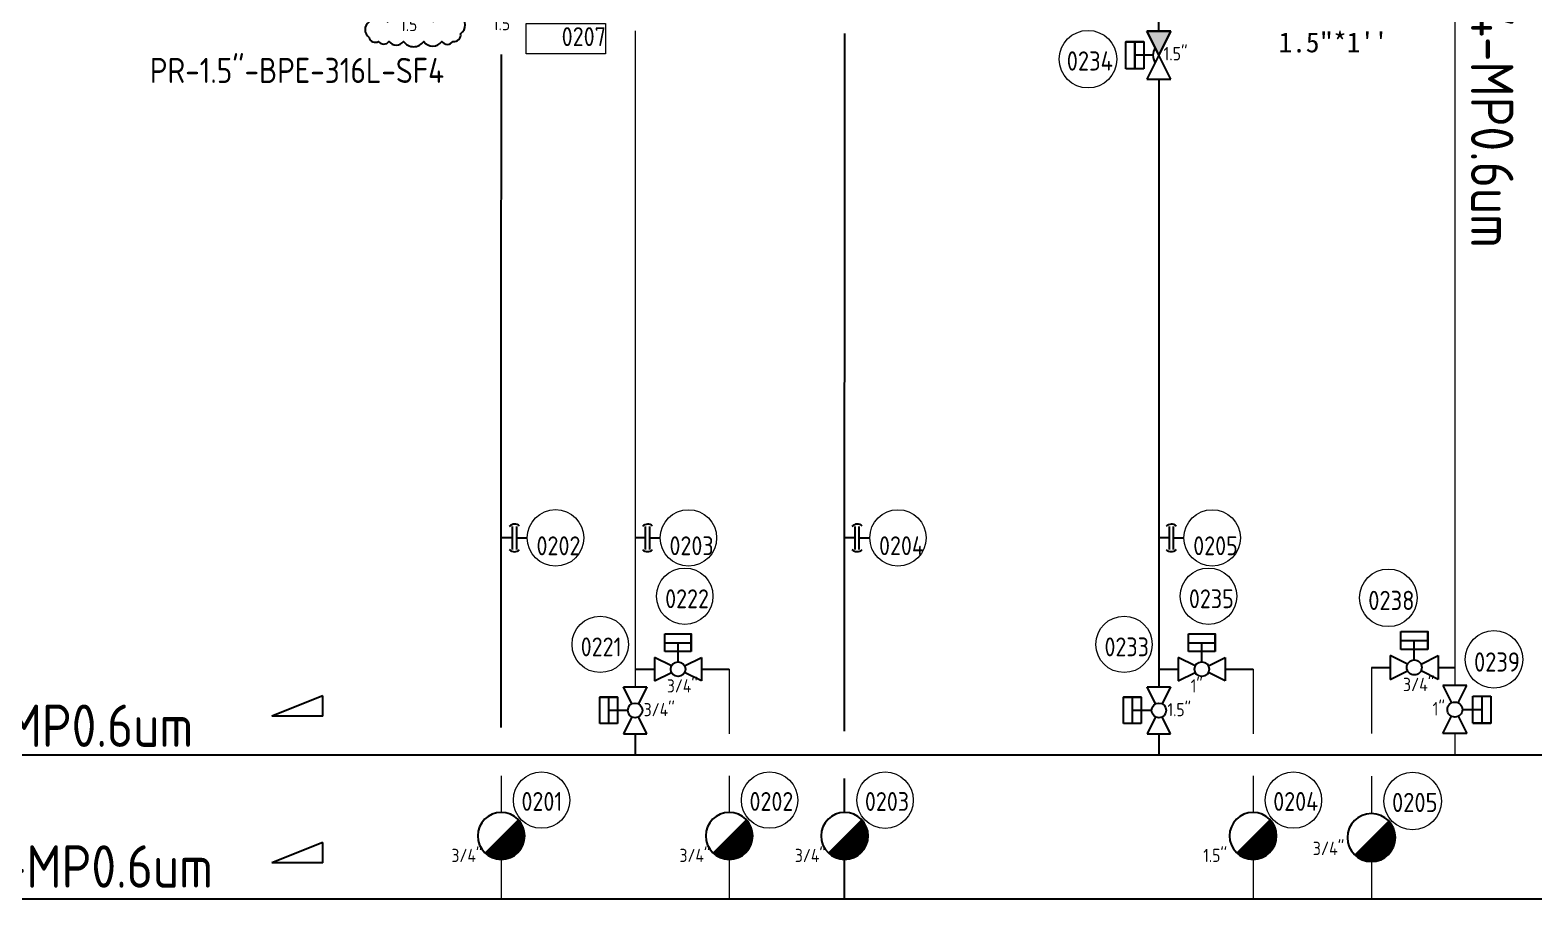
# Model space of a CAD drawing. Header units: millimetres. Extents: x -68339142 to 208, y -167 to 82456658.
# Drawn here: x -68333509 to -68332551, y 82447558 to 82448111 of the extents above; entities that cross this region are included whole.
import ezdxf

# ---------------------------------------------------------------- set-up
doc = ezdxf.new("R2010")
doc.units = ezdxf.units.MM
doc.header["$MEASUREMENT"] = 0
for name, color, linetype, lineweight in [('Langurage', 7, 'Continuous', 0), ('图层00物料管路PR', 6, 'Continuous', 15), ('图层20排放管路DR', 1, 'Continuous', 15)]:
    doc.layers.add(name, color=color, linetype=linetype, lineweight=lineweight)
doc.layers.add('排管', color=10, linetype='Continuous')
doc.layers.add('药液', color=210, linetype='Continuous')
doc.styles.get("Standard").update_dxf_attribs({"font": 'gbenor.shx', "bigfont": 'gbcbig.shx'})

# ---------------------------------------------------------------- blocks, each defined once
blk = doc.blocks.new('卫生卡箍')
at = {"color": 0}
for p, q in [((5.01, 0), (0, 0)), ((5.01, -5.49), (5.01, 5.49)), ((6.99, -5.49), (6.99, 5.49)), ((6.99, 0), (12, 0))]:
    blk.add_line(p, q, dxfattribs=at)
for centre, start, end in [((5.97, 3.1), 46.47917, 135.78093), ((5.97, -3.1), 224.21907, 313.52083)]:
    blk.add_arc(centre, 3.47, start, end, dxfattribs=at)
blk = doc.blocks.new('*U69')
at = {"color": 1, "linetype": 'ByBlock', "lineweight": 9}
blk.add_circle((13.5, 0), 13.5, dxfattribs=at)
at = {"color": 1, "linetype": 'ByBlock', "lineweight": 13, "flags": 2}
blk.add_attdef('YQJ_CODE', (7.18, -0.38), '', height=9, dxfattribs=at)
at = {"color": 1, "linetype": 'ByBlock', "lineweight": 9, "flags": 1}
for tag, p in [('YQJ_ITEMID', (24.39, 7.98)), ('YQJ_CLASS_NAME', (24.4, 3.68)), ('供电电源', (24.91, -5.23)), ('品牌', (24.82, -0.69)), ('控制方式', (25.05, -9.99)), ('量程上限', (24.78, -14.93)), ('输入信号类型1', (24.59, -25.29)), ('量程下限', (24.64, -19.97)), ('输入信号类型2', (24.42, -30.48))]:
    blk.add_attdef(tag, p, '', height=5, dxfattribs=at)
at = {"color": 1, "linetype": 'ByBlock', "lineweight": 13}
blk.add_attdef('YQJ_NO', (4.42, -8.26), '', height=9, dxfattribs=at)
at = {"color": 1, "linetype": 'ByBlock', "lineweight": 9}
blk.add_attdef('尺寸', (-11.61, -20.93), '', height=6.3, dxfattribs=at)
blk = doc.blocks.new('*U304')
at = {"color": 0}
for p, q in [((3.38, 0), (0, 0)), ((3.38, -3.71), (3.38, 3.71)), ((4.72, -3.71), (4.72, 3.71)), ((4.72, 0), (8.1, 0)), ((31.7, -3.76), (31.7, 3.66)), ((33.04, -3.76), (33.04, 3.66)), ((31.7, -0.05), (28.32, -0.05)), ((33.04, -0.05), (36.42, -0.05))]:
    blk.add_line(p, q, dxfattribs=at)
at = {"color": 1, "linetype": 'ByBlock', "lineweight": 9}
blk.add_lwpolyline([(67.88, -20.88), (30.08, -20.88), (30.08, -6.48), (67.88, -6.48)], close=True, dxfattribs=at)
at = {"color": 0}
for centre, radius, start, end in [((4.03, 2.09), 2.34, 46.47917, 135.78093), ((10.12, -0.84), 2.19, 22.61986, 157.38014), ((18.22, -0.84), 2.19, 22.61986, 157.38014), ((26.32, -0.84), 2.19, 22.61986, 157.38014), ((32.35, 2.04), 2.34, 46.47917, 135.78093), ((4.03, -2.09), 2.34, 224.21907, 313.52083), ((14.17, 0.84), 2.19, 202.61986, 337.38014), ((22.27, 0.84), 2.19, 202.61986, 337.38014), ((32.35, -2.14), 2.34, 224.21907, 313.52083)]:
    blk.add_arc(centre, radius, start, end, dxfattribs=at)
at = {"color": 1, "linetype": 'ByBlock', "lineweight": 9}
for tag, p, height in [('尺寸', (14.18, -9.67), 6.3), ('YQJ_NO', (46.93, -17.22), 9)]:
    blk.add_attdef(tag, p, '', height=height, dxfattribs=at)
for tag, p, height, flags in [('YQJ_ITEMID', (27.59, -18.03), 5, 1), ('YQJ_CODE', (30.56, -17.08), 9, 2), ('YQJ_CLASS_NAME', (28.04, -23.51), 5, 1)]:
    blk.add_attdef(tag, p, '', height=height, dxfattribs=dict(at, flags=flags))
blk = doc.blocks.new('*U87')
at = {"color": 0}
for p, q in [((0, 0), (-5.63, 11.25)), ((-5.63, 11.25), (5.62, 11.25)), ((5.62, 11.25), (0, 0)), ((-15.47, -6.33), (-15.47, 6.33)), ((-11.25, 6.33), (-11.25, -6.33)), ((-11.25, -6.33), (-11.25, 6.33)), ((-7.03, 6.33), (-7.03, -6.33)), ((0, 0), (-5.63, -11.25)), ((5.62, -11.25), (0, 0)), ((-7.03, -6.33), (-15.47, -6.33)), ((-2.81, 0), (-11.25, 0)), ((-5.63, -11.25), (5.62, -11.25))]:
    blk.add_line(p, q, dxfattribs=at)
blk.add_lwpolyline([(-7.03, 6.33), (-7.03, 6.33), (-15.47, 6.33), (-15.47, 6.33)], close=True, dxfattribs=at)
at = {"color": 1, "linetype": 'ByBlock', "lineweight": 9}
blk.add_circle((-33.22, -1.86), 13.5, dxfattribs=at)
at = {"color": 0}
blk.add_arc((2.81, 0), 5.63, 143.1301, 216.8699, dxfattribs=at)
at = {"color": 1, "linetype": 'ByBlock', "lineweight": 9}
for tag, p, height, flags in [('YQJ_CODE', (-40.93, 0.82), 9, 2), ('YQJ_ITEMID', (12.3, -9.27), 5, 1), ('YQJ_CLASS_NAME', (12.34, -15.05), 5, 1), ('供电电源', (13.41, -26.42), 5, 1), ('品牌', (13.52, -20.57), 5, 1), ('控制方式', (13.73, -33.14), 5, 1), ('输出信号类型1', (14.15, -39.41), 5, 1), ('输出信号类型2', (13.98, -46.43), 5, 1)]:
    blk.add_attdef(tag, p, '', height=height, dxfattribs=dict(at, flags=flags))
for tag, p, height in [('YQJ_NO', (-43.21, -7.19), 9), ('尺寸', (2.2, -2.41), 6.3)]:
    blk.add_attdef(tag, p, '', height=height, dxfattribs=at)
blk = doc.blocks.new('*U43')
h = blk.add_hatch(color=256)
h.dxf.hatch_style = 1
h.paths.add_polyline_path([(5.625, 11.25), (-5.625, 11.25), (0, 0)])
at = {"color": 0}
for p, q in [((5.625, 11.25), (-5.625, 11.25)), ((-5.625, 11.25), (0, 0)), ((0, 0), (5.625, 11.25))]:
    blk.add_line(p, q, dxfattribs=at)
blk = doc.blocks.new('*U46')
at = {"color": 0}
for p, q in [((-6.33, 8.44), (-6.33, 16.87)), ((-6.33, 16.87), (6.33, 16.87)), ((-6.33, 12.66), (6.33, 12.66)), ((6.33, 8.44), (-6.33, 8.44)), ((0, 3.52), (0, 12.66)), ((-3.14, 1.57), (-11.25, 5.62)), ((-11.25, 5.62), (-11.25, -5.63)), ((3.14, 1.57), (11.25, 5.62)), ((11.25, 5.62), (11.25, -5.63)), ((-11.25, -5.63), (-3.14, -1.57)), ((11.25, -5.63), (3.14, -1.57))]:
    blk.add_line(p, q, dxfattribs=at)
blk.add_lwpolyline([(6.33, 8.44), (6.33, 8.44), (6.33, 16.87), (6.33, 16.87)], close=True, dxfattribs=at)
at = {"color": 1, "linetype": 'ByBlock', "lineweight": 9}
blk.add_circle((3.19, 34.91), 13.5, dxfattribs=at)
at = {"color": 0}
blk.add_circle((0, 0), 3.52, dxfattribs=at)
at = {"color": 1, "linetype": 'ByBlock', "lineweight": 9}
for tag, p, height, flags in [('YQJ_CODE', (-3.81, 37.32), 9, 2), ('YQJ_ITEMID', (12.3, -9.27), 5, 1), ('YQJ_CLASS_NAME', (12.34, -15.05), 5, 1), ('供电电源', (13.41, -26.42), 5, 1), ('品牌', (13.52, -20.57), 5, 1), ('控制方式', (13.73, -33.14), 5, 1), ('输出信号类型1', (14.15, -39.41), 5, 1), ('输出信号类型2', (13.98, -46.43), 5, 1)]:
    blk.add_attdef(tag, p, '', height=height, dxfattribs=dict(at, flags=flags))
for tag, p, height in [('YQJ_NO', (-6.17, 29.21), 9), ('尺寸', (-5.32, -11.13), 6.3)]:
    blk.add_attdef(tag, p, '', height=height, dxfattribs=at)
blk = doc.blocks.new('*U141')
at = {"color": 0}
for p, q in [((-5.63, 11.25), (5.62, 11.25)), ((-1.57, 3.14), (-5.63, 11.25)), ((5.62, 11.25), (1.57, 3.14)), ((-16.88, -6.33), (-16.88, 6.33)), ((-12.66, -6.33), (-12.66, 6.33)), ((-8.44, 6.33), (-8.44, -6.33)), ((-8.44, -6.33), (-16.88, -6.33)), ((-3.52, 0), (-12.66, 0)), ((-1.57, -3.14), (-5.63, -11.25)), ((5.62, -11.25), (1.57, -3.14)), ((-5.63, -11.25), (5.62, -11.25))]:
    blk.add_line(p, q, dxfattribs=at)
blk.add_lwpolyline([(-8.44, 6.33), (-8.44, 6.33), (-16.88, 6.33), (-16.88, 6.33)], close=True, dxfattribs=at)
at = {"color": 1, "linetype": 'ByBlock', "lineweight": 9}
blk.add_circle((-16.68, 31.62), 13.5, dxfattribs=at)
at = {"color": 0}
blk.add_circle((0, 0), 3.52, dxfattribs=at)
at = {"color": 1, "linetype": 'ByBlock', "lineweight": 9}
for tag, p, height, flags in [('YQJ_CODE', (-23.68, 34.03), 9, 2), ('YQJ_ITEMID', (12.3, -9.27), 5, 1), ('YQJ_CLASS_NAME', (12.34, -15.05), 5, 1), ('供电电源', (13.41, -26.42), 5, 1), ('品牌', (13.52, -20.57), 5, 1), ('控制方式', (13.73, -33.14), 5, 1), ('输出信号类型1', (14.15, -39.41), 5, 1), ('输出信号类型2', (13.98, -46.43), 5, 1)]:
    blk.add_attdef(tag, p, '', height=height, dxfattribs=dict(at, flags=flags))
for tag, p, height in [('YQJ_NO', (-26.04, 25.91), 9), ('尺寸', (4.12, -2.79), 6.3)]:
    blk.add_attdef(tag, p, '', height=height, dxfattribs=at)
blk = doc.blocks.new('*U142')
at = {"color": 0, "const_width": 11.25}
blk.add_lwpolyline([(-3.98, -15.23, 1), (3.98, -7.27, 1)], format="xyb", dxfattribs=at)
at = {"color": 1, "linetype": 'ByBlock', "lineweight": 9}
blk.add_circle((19.32, 5.85), 13.5, dxfattribs=at)
at = {"color": 0}
for start, end in [(0, 180), (180, 0)]:
    blk.add_arc((0, -11.25), 11.25, start, end, dxfattribs=at)
at = {"color": 1, "linetype": 'ByBlock', "lineweight": 9}
for tag, p, height, flags in [('YQJ_CODE', (12.81, 7.93), 9, 2), ('YQJ_ITEMID', (12.3, -9.27), 5, 1), ('YQJ_CLASS_NAME', (12.34, -15.05), 5, 1), ('供电电源', (13.41, -26.42), 5, 1), ('品牌', (13.52, -20.57), 5, 1), ('控制方式', (13.73, -33.14), 5, 1), ('输出信号类型1', (14.15, -39.41), 5, 1), ('输出信号类型2', (13.98, -46.43), 5, 1)]:
    blk.add_attdef(tag, p, '', height=height, dxfattribs=dict(at, flags=flags))
for tag, p, height in [('YQJ_NO', (9.68, 0.72), 9), ('尺寸', (-23.78, -23.76), 6.3)]:
    blk.add_attdef(tag, p, '', height=height, dxfattribs=at)
blk = doc.blocks.new('倾斜')
at = {"color": 7}
for p, q in [((9.37, 7.43), (-9.37, 0)), ((9.37, 0), (9.37, 7.43)), ((9.37, 0), (-9.37, 0))]:
    blk.add_line(p, q, dxfattribs=at)
blk = doc.blocks.new('*U91')
at = {"color": 0}
for p, q in [((-6.33, 8.44), (-6.33, 16.87)), ((-6.33, 16.87), (6.33, 16.87)), ((-6.33, 12.66), (6.33, 12.66)), ((6.33, 8.44), (-6.33, 8.44)), ((0, 3.52), (0, 12.66)), ((-3.14, 1.57), (-11.25, 5.62)), ((-11.25, 5.62), (-11.25, -5.63)), ((3.14, 1.57), (11.25, 5.62)), ((11.25, 5.62), (11.25, -5.63)), ((-11.25, -5.63), (-3.14, -1.57)), ((11.25, -5.63), (3.14, -1.57))]:
    blk.add_line(p, q, dxfattribs=at)
blk.add_lwpolyline([(6.33, 8.44), (6.33, 8.44), (6.33, 16.87), (6.33, 16.87)], close=True, dxfattribs=at)
at = {"color": 1, "linetype": 'ByBlock', "lineweight": 9}
blk.add_circle((-12.23, 32.66), 13.5, dxfattribs=at)
at = {"color": 0}
blk.add_circle((0, 0), 3.52, dxfattribs=at)
at = {"color": 1, "linetype": 'ByBlock', "lineweight": 9}
for tag, p, height, flags in [('YQJ_CODE', (-19.23, 35.07), 9, 2), ('YQJ_ITEMID', (12.3, -9.27), 5, 1), ('YQJ_CLASS_NAME', (12.34, -15.05), 5, 1), ('供电电源', (13.41, -26.42), 5, 1), ('品牌', (13.52, -20.57), 5, 1), ('控制方式', (13.73, -33.14), 5, 1), ('输出信号类型1', (14.15, -39.41), 5, 1), ('输出信号类型2', (13.98, -46.43), 5, 1)]:
    blk.add_attdef(tag, p, '', height=height, dxfattribs=dict(at, flags=flags))
for tag, p, height in [('YQJ_NO', (-21.59, 26.96), 9), ('尺寸', (-5.32, -11.13), 6.3)]:
    blk.add_attdef(tag, p, '', height=height, dxfattribs=at)
blk = doc.blocks.new('*U90')
at = {"color": 0}
for p, q in [((5.62, 11.25), (-5.63, 11.25)), ((-5.63, 11.25), (-1.57, 3.14)), ((1.57, 3.14), (5.62, 11.25)), ((3.52, 0), (12.66, 0)), ((8.44, -6.33), (8.44, 6.33)), ((8.44, 6.33), (16.87, 6.33)), ((12.66, 6.33), (12.66, -6.33)), ((16.87, 6.33), (16.87, -6.33)), ((-5.63, -11.25), (-1.57, -3.14)), ((1.57, -3.14), (5.62, -11.25)), ((5.62, -11.25), (-5.63, -11.25))]:
    blk.add_line(p, q, dxfattribs=at)
blk.add_lwpolyline([(8.44, -6.33), (8.44, -6.33), (16.87, -6.33), (16.87, -6.33)], close=True, dxfattribs=at)
at = {"color": 1, "linetype": 'ByBlock', "lineweight": 9}
blk.add_circle((18.33, 23.5), 13.5, dxfattribs=at)
at = {"color": 0}
blk.add_circle((0, 0), 3.52, dxfattribs=at)
at = {"color": 1, "linetype": 'ByBlock', "lineweight": 9}
for tag, p, height, flags in [('YQJ_CODE', (11.33, 25.91), 9, 2), ('YQJ_ITEMID', (12.3, -9.27), 5, 1), ('YQJ_CLASS_NAME', (12.34, -15.05), 5, 1), ('供电电源', (13.41, -26.42), 5, 1), ('品牌', (13.52, -20.57), 5, 1), ('控制方式', (13.73, -33.14), 5, 1), ('输出信号类型1', (14.15, -39.41), 5, 1), ('输出信号类型2', (13.98, -46.43), 5, 1)]:
    blk.add_attdef(tag, p, '', height=height, dxfattribs=dict(at, flags=flags))
for tag, p, height in [('YQJ_NO', (8.97, 17.79), 9), ('尺寸', (-10.4, -2.79), 6.3)]:
    blk.add_attdef(tag, p, '', height=height, dxfattribs=at)
blk = doc.blocks.new('*U59')
at = {"color": 0, "const_width": 11.25}
blk.add_lwpolyline([(-3.98, -15.23, 1), (3.98, -7.27, 1)], format="xyb", dxfattribs=at)
at = {"color": 1, "linetype": 'ByBlock', "lineweight": 9}
blk.add_circle((19.32, 5.85), 13.5, dxfattribs=at)
at = {"color": 0}
for start, end in [(0, 180), (180, 0)]:
    blk.add_arc((0, -11.25), 11.25, start, end, dxfattribs=at)
at = {"color": 1, "linetype": 'ByBlock', "lineweight": 9}
for tag, p, height, flags in [('YQJ_CODE', (12.81, 7.93), 9, 2), ('YQJ_ITEMID', (12.3, -9.27), 5, 1), ('YQJ_CLASS_NAME', (12.34, -15.05), 5, 1), ('供电电源', (13.41, -26.42), 5, 1), ('品牌', (13.52, -20.57), 5, 1), ('控制方式', (13.73, -33.14), 5, 1), ('输出信号类型1', (14.15, -39.41), 5, 1), ('输出信号类型2', (13.98, -46.43), 5, 1)]:
    blk.add_attdef(tag, p, '', height=height, dxfattribs=dict(at, flags=flags))
for tag, p, height in [('YQJ_NO', (9.68, 0.72), 9), ('尺寸', (-27.44, -19.48), 6.3)]:
    blk.add_attdef(tag, p, '', height=height, dxfattribs=at)
blk = doc.blocks.new('*U406')
at = {"color": 0}
for p, q in [((6.33, 11.25), (-6.33, 11.25)), ((0, 2.81), (0, 11.25)), ((0, 0), (-11.25, 5.62)), ((-11.25, 5.62), (-11.25, -5.63)), ((-11.25, -5.63), (0, 0)), ((0, 0), (11.25, 5.62)), ((11.25, -5.63), (0, 0)), ((11.25, 5.62), (11.25, -5.63))]:
    blk.add_line(p, q, dxfattribs=at)
at = {"color": 1, "linetype": 'ByBlock', "lineweight": 9}
blk.add_circle((-1.05, 29.98), 13.5, dxfattribs=at)
at = {"color": 0}
blk.add_arc((0, -2.81), 5.63, 53.1301, 126.8699, dxfattribs=at)
at = {"color": 1, "linetype": 'ByBlock', "lineweight": 9}
for tag, p, height, flags in [('YQJ_CODE', (-8.52, 33.7), 9, 2), ('YQJ_ITEMID', (12.3, -9.27), 5, 1), ('YQJ_CLASS_NAME', (12.34, -15.05), 5, 1), ('供电电源', (13.41, -26.42), 5, 1), ('品牌', (13.52, -20.57), 5, 1), ('控制方式', (13.73, -33.14), 5, 1), ('输出信号类型1', (14.15, -39.41), 5, 1), ('输出信号类型2', (13.98, -46.43), 5, 1)]:
    blk.add_attdef(tag, p, '', height=height, dxfattribs=dict(at, flags=flags))
for tag, p, height in [('YQJ_NO', (-10.67, 24.76), 9), ('尺寸', (-4.89, -10.13), 6.3)]:
    blk.add_attdef(tag, p, '', height=height, dxfattribs=at)
blk = doc.blocks.new('*U92')
at = {"color": 0}
for p, q in [((1.11, -4.88), (0, 0)), ((-4.25, -6.1), (6.47, -3.67)), ((-3.81, -8.04), (6.91, -5.6)), ((1.55, -6.82), (2.66, -11.7))]:
    blk.add_line(p, q, dxfattribs=at)
for centre, start, end in [((-1.7, -6.51), 147.02946, 236.33122), ((4.34, -5.13), 329.28957, 58.59132)]:
    blk.add_arc(centre, 3.47, start, end, dxfattribs=at)
blk = doc.blocks.new('TANK_N_BIG_L')
at = {"linetype": 'ByBlock', "lineweight": 5}
for p, q in [((219.24, 117.16), (208.51, 117.16)), ((219.24, 115.01), (208.51, 115.01)), ((210.43, 115.01), (210.43, 104.83)), ((217.31, 115.01), (217.31, 104.83)), ((152, 107.96), (141.27, 107.96)), ((152, 105.81), (141.27, 105.81)), ((143.2, 105.81), (143.2, 96.67)), ((150.08, 105.81), (150.08, 98.24)), ((161.19, 110.57), (171.92, 110.57)), ((161.19, 108.42), (171.92, 108.42)), ((163.12, 108.42), (163.12, 100.74)), ((170, 108.42), (170, 101.82)), ((266.55, 110.57), (255.82, 110.57)), ((266.55, 108.42), (255.82, 108.42)), ((257.75, 108.42), (257.75, 101.32)), ((264.63, 108.42), (264.63, 100.16)), ((110.26, 103.36), (60.84, 82.38)), ((111.22, 101.09), (61.8, 80.11)), ((301.15, 103.01), (290.42, 103.01)), ((301.15, 100.86), (290.42, 100.86)), ((292.34, 100.86), (292.34, 93.76)), ((299.22, 100.86), (299.22, 91.73)), ((345.41, 88.17), (334.67, 88.17)), ((345.41, 86.02), (334.67, 86.02)), ((336.6, 86.02), (336.6, 77.34)), ((343.48, 86.02), (343.48, 73.95)), ((60.26, 47.02), (60.26, -283.59)), ((358.55, 47.02), (358.55, -283.59)), ((60.26, 34.63), (28.94, 23.23)), ((358.55, 34.63), (389.87, 23.23)), ((28.94, 23.23), (28.94, 3.73)), ((389.87, 23.23), (389.87, -37.95)), ((45.35, 11.35), (60.26, 11.35)), ((45.35, 11.35), (45.35, 3.73)), ((373.47, 11.35), (358.55, 11.35)), ((373.47, 11.35), (373.47, -55.66)), ((0, 6.44), (0, -6.44)), ((2.58, 6.44), (2.58, -6.44)), ((2.58, 3.73), (45.35, 3.73)), ((45.35, 8.13), (60.26, 8.13)), ((373.47, 8.13), (358.55, 8.13)), ((2.58, -3.73), (45.35, -3.73)), ((28.94, -3.73), (28.94, -140.59)), ((45.35, -3.73), (45.35, -146.57)), ((358.55, -71.75), (389.87, -37.95)), ((60.26, -151.99), (28.94, -140.59)), ((54.96, -179.71), (54.96, -198.99)), ((60.26, -179.71), (54.96, -179.71)), ((60.26, -198.99), (54.96, -198.99)), ((358.55, -200.45), (389.87, -232.5)), ((373.47, -215.71), (373.47, -297.69)), ((54.96, -234.57), (54.96, -253.84)), ((60.26, -234.57), (54.96, -234.57)), ((389.87, -232.5), (389.87, -310.19)), ((60.26, -253.84), (54.96, -253.84)), ((60.84, -289.48), (28.94, -301.09)), ((28.94, -301.09), (28.94, -307.84)), ((28.94, -307.76), (28.94, -307.84)), ((83.23, -313.45), (83.23, -337.12)), ((86.4, -314.91), (86.4, -337.12)), ((332.42, -314.91), (332.42, -337.12)), ((335.59, -313.45), (335.59, -337.12)), ((14.83, -319.95), (14.7, -479.15)), ((68.48, -389.77), (68.48, -325.03)), ((107.46, -323.49), (82.02, -354.55)), ((311.36, -323.49), (336.79, -354.55)), ((75.95, -389.77), (75.95, -328.43)), ((57.21, -474.09), (57.21, -344.12)), ((83.23, -337.12), (86.4, -337.12)), ((335.59, -337.12), (332.42, -337.12)), ((65.74, -389.77), (78.68, -389.77)), ((78.65, -392.35), (65.78, -392.35)), ((44.19, -474.09), (14.68, -474.09)), ((14.68, -474.09), (14.68, -479.15)), ((57.21, -474.09), (14.83, -474.09)), ((57.21, -474.09), (57.21, -479.15)), ((44.19, -479.15), (14.68, -479.15))]:
    blk.add_line(p, q, dxfattribs=at)
at = {"lineweight": 5}
for p, q in [((108, 99.72), (113.26, 87.34)), ((65.18, 81.54), (71.07, 67.65))]:
    blk.add_line(p, q, dxfattribs=at)
for p, q in [((365.76, -84.4), (358.55, -84.4)), ((365.76, -84.4), (365.76, -118.28)), ((365.76, -118.28), (358.55, -118.28)), ((365.76, -162.85), (358.55, -162.85)), ((365.76, -162.85), (365.76, -196.73)), ((365.76, -196.73), (358.55, -196.73))]:
    blk.add_line(p, q)
at = {"linetype": 'ByBlock', "lineweight": 5}
for centre, radius, start, end in [((208.51, 116.08), 2.1, 90, 270), ((219.24, 116.08), 2.1, 270, 90), ((141.27, 106.89), 2.1, 90, 270), ((152, 106.89), 2.1, 270, 90), ((161.19, 109.49), 2.1, 89.99999, 269.99999), ((171.92, 109.49), 2.1, 269.99999, 89.99999), ((255.82, 109.49), 2.1, 90, 270), ((266.55, 109.49), 2.1, 270, 90), ((110.77, 102.24), 2.42, 293.00085, 113.00085), ((212.19, -190.19), 295.04, 103.52397, 109.62495), ((212.19, -190.19), 295.04, 99.57488, 102.15396), ((211.86, -187.23), 292.07, 90.28106, 98.24208), ((211.54, -195.61), 300.5, 81.15535, 88.90044), ((212.19, -190.19), 295.04, 74.23709, 79.76347), ((290.42, 101.94), 2.1, 90, 270), ((301.15, 101.94), 2.1, 270, 90), ((212.19, -190.19), 295.04, 65.06063, 72.84425), ((334.67, 87.09), 2.1, 90, 270), ((345.41, 87.09), 2.1, 270, 90), ((61.32, 81.24), 2.42, 113.00085, 293.00085), ((83.33, 48.1), 23.08, 123.89586, 182.49661), ((190.54, -119.56), 222.09, 122.54411, 122.73308), ((326.67, 46.86), 31.88, 0.41978, 58.19001), ((1.29, 6.44), 2.52, 0, 180), ((1.29, -6.44), 2.52, 180, 0), ((90.09, -283.66), 29.83, 180, 243.6122), ((328.73, -283.66), 29.83, 296.3878, 0), ((78.16, -293.25), 32.81, 183.21803, 243.6122), ((36.51, -321.53), 21.74, 108.99198, 175.83565), ((340.12, -292.46), 33.76, 296.61606, 351.10196), ((65.04, -307.84), 36.09, 180, 243.6122), ((209.41, -43.17), 298.29, 243.6122, 296.3878), ((353.59, -307.62), 36.37, 296.49993, 355.94544), ((209.41, -28.72), 328.12, 243.6122, 244.56377), ((209.41, -28.72), 328.12, 292.61627, 296.3878), ((209.41, -28.72), 328.12, 245.99937, 247.38373), ((209.41, -16.85), 360.93, 243.6122, 247.01679), ((209.41, -16.85), 360.93, 290.66691, 296.3878), ((209.41, -16.85), 360.93, 248.29852, 249.33309), ((65.78, -391.06), 2.52, 90, 270), ((78.65, -391.06), 2.52, 270, 90)]:
    blk.add_arc(centre, radius, start, end, dxfattribs=at)
at = {"xscale": 1.33595186571, "yscale": 1.33595186571, "zscale": 1.33595186571}
for name, p in [('卫生卡箍', (38.88, -189.43)), ('卫生卡箍', (38.88, -244.28)), ('*U92', (274.37, -334.3))]:
    blk.add_blockref(name, p, dxfattribs=at)

msp = doc.modelspace()

# ---------------------------------------------------------------- linework, layer by layer
at = {"color": 4}
msp.add_lwpolyline([(-68333292.6742, 82448116.34692, 0.52056705), (-68333292.6742, 82448106.55354, 0.52056705), (-68333286.69598, 82448103.96826, 0.52056705), (-68333279.97845, 82448103.96826, 0.52056705), (-68333270.74213, 82448103.96826, 0.52056705), (-68333257.79374, 82448103.96826, 0.52056705), (-68333246.41644, 82448103.96826, 0.52056705), (-68333239.12862, 82448103.96826, 0.52056705), (-68333234.39007, 82448108.84976, 0.52056705), (-68333234.39007, 82448120.31333, 0.52056705)], format="xyb", dxfattribs=at)
at = {"layer": '图层20排放管路DR'}
for p, q in [((-68333123.22374, 82448110.70179), (-68333123.22372, 82447908.76844)), ((-68333123.22372, 82447931.75015), (-68333123.22371, 82447692.71988)), ((-68333123.2237, 82447662.77238), (-68333123.2237, 82447649.46257))]:
    msp.add_line(p, q, dxfattribs=at)
at = {"layer": '排管', "color": 1, "linetype": 'ByBlock', "lineweight": 9}
for p, q in [((-68332601.169, 82448781.56892), (-68332601.169, 82447901.56599)), ((-68332601.169, 82447918.50995), (-68332601.169, 82447693.58125)), ((-68332601.169, 82447663.01683), (-68332601.169, 82447649.46057)), ((-68332601.169, 82447663.01683), (-68332601.169, 82447649.43268))]:
    msp.add_line(p, q, dxfattribs=at)
at = {"layer": '排管'}
for p, q in [((-68332989.78554, 82447664.46211), (-68332989.72801, 82448109.01945)), ((-68333208.5038, 82447910.41499), (-68333208.38168, 82448095.56635)), ((-68332789.68151, 82448079.87763), (-68332789.68152, 82447874.15152)), ((-68333208.50379, 82447666.81739), (-68333208.5038, 82447910.41499)), ((-68332789.68152, 82447874.15152), (-68332789.68152, 82447692.7199)), ((-68333123.21507, 82447704.00744), (-68333110.86329, 82447704.01004)), ((-68333080.91579, 82447704.01112), (-68333063.28364, 82447704.01112)), ((-68332789.67288, 82447704.00746), (-68332777.3211, 82447704.01005)), ((-68332747.3736, 82447704.01114), (-68332729.74144, 82447704.01114)), ((-68332654.36511, 82447705.10133), (-68332642.30119, 82447705.10218)), ((-68332611.73678, 82447705.10434), (-68332601.169, 82447705.10509)), ((-68333123.21507, 82447662.77238), (-68333123.21507, 82447649.46241)), ((-68332789.67288, 82447662.7724), (-68332789.67288, 82447649.46242)), ((-68333898.04949, 82447649.46057), (-68332951.169, 82447649.46057)), ((-68332951.169, 82447649.46057), (-68331522.44325, 82447649.46056)), ((-68332989.79223, 82447612.77233), (-68332989.78942, 82447634.46283)), ((-68332989.79936, 82447557.6652), (-68332989.79514, 82447590.31171)), ((-68333020.60883, 82447557.66523), (-68330886.49434, 82447557.66523))]:
    msp.add_line(p, q, dxfattribs=at)
at = {"layer": '排管', "lineweight": 9}
for p, q in [((-68333063.28364, 82447704.01112), (-68333063.28364, 82447662.77241)), ((-68332729.74144, 82447704.01114), (-68332729.74144, 82447662.77057)), ((-68332654.36511, 82447705.10509), (-68332654.36511, 82447663.01686)), ((-68333208.50379, 82447636.15243), (-68333208.50379, 82447612.80031)), ((-68333063.28364, 82447636.15241), (-68333063.28364, 82447612.80029)), ((-68332729.74144, 82447636.15242), (-68332729.74144, 82447612.80031)), ((-68332654.36511, 82447635.84848), (-68332654.36511, 82447612.01532)), ((-68333208.50379, 82447582.85281), (-68333208.50379, 82447557.66533)), ((-68333063.28364, 82447582.85279), (-68333063.28364, 82447557.66532)), ((-68332729.74144, 82447582.85281), (-68332729.74144, 82447557.66533)), ((-68332654.36511, 82447581.4509), (-68332654.36511, 82447557.63552))]:
    msp.add_line(p, q, dxfattribs=at)
at = {"layer": '排管', "color": 1, "linetype": 'ByBlock', "lineweight": -3}
msp.add_line((-68333898.04949, 82447557.6652), (-68332591.65959, 82447557.66521), dxfattribs=at)
at = {"layer": '药液', "color": 6, "linetype": 'ByBlock', "lineweight": -3}
msp.add_line((-68332789.68149, 82448110.44205), (-68332789.68149, 82448124.02624), dxfattribs=at)

# ---------------------------------------------------------------- block references
msp.add_blockref('TANK_N_BIG_L', (-68333693.29153, 82448565.96433))
ref = msp.add_blockref('*U406', (-68333266.35496, 82448124.0052), dxfattribs=dict(xscale=1.331, yscale=1.331, zscale=1.331))
ref.add_attrib('YQJ_NO', '0204', (-68333280.55406, 82448156.96221), dxfattribs={"color": 1, "linetype": 'ByBlock', "lineweight": 9, "height": 11.979})
ref.add_attrib('尺寸', "1.5''", (-68333272.8596, 82448110.52381), dxfattribs={"color": 1, "linetype": 'ByBlock', "lineweight": 9, "height": 8.3853})
ref = msp.add_blockref('*U304', (-68333232.70659, 82448124.00628), dxfattribs=dict(xscale=1.33595186571, yscale=1.33595186571, zscale=1.33595186571))
ref.add_attrib('YQJ_NO', '0207', (-68333170.01405, 82448101.00017), dxfattribs={"color": 1, "linetype": 'ByBlock', "lineweight": 9, "height": 12.023567})
ref.add_attrib('尺寸', '1.5"', (-68333213.76538, 82448111.08356), dxfattribs={"color": 1, "linetype": 'ByBlock', "lineweight": 9, "height": 8.416497})
ref = msp.add_blockref('*U87', (-68332789.68151, 82448095.15984), dxfattribs=dict(xscale=1.3584186, yscale=1.3584186, zscale=1.3584186))
ref.add_attrib('YQJ_NO', '0234', (-68332848.38047, 82448085.38953), dxfattribs={"color": 1, "linetype": 'ByBlock', "lineweight": 9, "height": 12.225767})
ref.add_attrib('尺寸', '1.5"', (-68332786.69445, 82448091.88454), dxfattribs={"color": 1, "linetype": 'ByBlock', "lineweight": 9, "height": 8.558037})
for name, p, xscale, yscale, zscale in [('*U43', (-68332789.68151, 82448095.15984), 1.3584186, 1.3584186, 1.3584186), ('卫生卡箍', (-68333207.9929, 82447787.64268), 1.33595186571, 1.33595186571, 1.33595186571), ('卫生卡箍', (-68333123.21507, 82447787.64266), 1.331, 1.331, 1.331), ('卫生卡箍', (-68332989.76095, 82447787.66857), 1.331, 1.331, 1.331), ('卫生卡箍', (-68332789.67288, 82447787.64267), 1.331, 1.331, 1.331), ('倾斜', (-68333338.30711, 82447674.09736), 1.738775808000001, 1.738775808000001, 1.738775808000001), ('倾斜', (-68333338.30711, 82447580.7375), 1.738775808000001, 1.738775808000001, 1.738775808000001)]:
    msp.add_blockref(name, p, dxfattribs=dict(xscale=xscale, yscale=yscale, zscale=zscale))
ref = msp.add_blockref('*U69', (-68333191.96148, 82447787.64268), dxfattribs=dict(xscale=1.33595186571, yscale=1.33595186571, zscale=1.33595186571))
ref.add_attrib('YQJ_NO', '0202', (-68333186.05725, 82447776.6071), dxfattribs={"color": 1, "linetype": 'ByBlock', "lineweight": 13, "height": 12.023567})
ref = msp.add_blockref('*U69', (-68333107.24307, 82447787.64266), dxfattribs=dict(xscale=1.331, yscale=1.331, zscale=1.331))
ref.add_attrib('YQJ_NO', '0203', (-68333101.36072, 82447776.64798), dxfattribs={"color": 1, "linetype": 'ByBlock', "lineweight": 13, "height": 11.979})
ref = msp.add_blockref('*U69', (-68332973.78895, 82447787.66857), dxfattribs=dict(xscale=1.331, yscale=1.331, zscale=1.331))
ref.add_attrib('YQJ_NO', '0204', (-68332967.90661, 82447776.67389), dxfattribs={"color": 1, "linetype": 'ByBlock', "lineweight": 13, "height": 11.979})
ref = msp.add_blockref('*U69', (-68332773.70088, 82447787.64267), dxfattribs=dict(xscale=1.331, yscale=1.331, zscale=1.331))
ref.add_attrib('YQJ_NO', '0205', (-68332767.81853, 82447776.648), dxfattribs={"color": 1, "linetype": 'ByBlock', "lineweight": 13, "height": 11.979})
ref = msp.add_blockref('*U46', (-68333095.88954, 82447704.01004), dxfattribs=dict(xscale=1.331, yscale=1.331, zscale=1.331))
ref.add_attrib('YQJ_NO', '0222', (-68333104.10772, 82447742.88265), dxfattribs={"color": 1, "linetype": 'ByBlock', "lineweight": 9, "height": 11.979})
ref.add_attrib('尺寸', "3/4''", (-68333102.96745, 82447689.19254), dxfattribs={"color": 1, "linetype": 'ByBlock', "lineweight": 9, "height": 8.3853})
ref = msp.add_blockref('*U46', (-68332762.34735, 82447704.01006), dxfattribs=dict(xscale=1.331, yscale=1.331, zscale=1.331))
ref.add_attrib('YQJ_NO', '0235', (-68332770.56553, 82447742.88266), dxfattribs={"color": 1, "linetype": 'ByBlock', "lineweight": 9, "height": 11.979})
ref.add_attrib('尺寸', '1"', (-68332769.42525, 82447689.19255), dxfattribs={"color": 1, "linetype": 'ByBlock', "lineweight": 9, "height": 8.3853})
ref = msp.add_blockref('*U91', (-68332627.01898, 82447705.10179), dxfattribs=dict(xscale=1.3584186, yscale=1.3584186, zscale=1.3584186))
ref.add_attrib('YQJ_NO', '0238', (-68332656.34912, 82447741.71953), dxfattribs={"color": 1, "linetype": 'ByBlock', "lineweight": 9, "height": 12.225767})
ref.add_attrib('尺寸', '3/4"', (-68332634.24269, 82447689.97904), dxfattribs={"color": 1, "linetype": 'ByBlock', "lineweight": 9, "height": 8.558037})
ref = msp.add_blockref('*U141', (-68333123.22371, 82447677.74614), dxfattribs=dict(xscale=1.331, yscale=1.331, zscale=1.331))
ref.add_attrib('YQJ_NO', '0221', (-68333157.88842, 82447712.23773), dxfattribs={"color": 1, "linetype": 'ByBlock', "lineweight": 9, "height": 11.979})
ref.add_attrib('尺寸', "3/4''", (-68333117.73583, 82447674.03782), dxfattribs={"color": 1, "linetype": 'ByBlock', "lineweight": 9, "height": 8.3853})
ref = msp.add_blockref('*U141', (-68332789.68152, 82447677.74615), dxfattribs=dict(xscale=1.331, yscale=1.331, zscale=1.331))
ref.add_attrib('YQJ_NO', '0233', (-68332824.34622, 82447712.23775), dxfattribs={"color": 1, "linetype": 'ByBlock', "lineweight": 9, "height": 11.979})
ref.add_attrib('尺寸', '1.5"', (-68332784.19363, 82447674.03783), dxfattribs={"color": 1, "linetype": 'ByBlock', "lineweight": 9, "height": 8.3853})
ref = msp.add_blockref('*U90', (-68332601.17782, 82447678.29904), dxfattribs=dict(xscale=1.3584186, yscale=1.3584186, zscale=1.3584186))
ref.add_attrib('YQJ_NO', '0239', (-68332588.99834, 82447702.46718), dxfattribs={"color": 1, "linetype": 'ByBlock', "lineweight": 9, "height": 12.225767})
ref.add_attrib('尺寸', '1"', (-68332615.30504, 82447674.51433), dxfattribs={"color": 1, "linetype": 'ByBlock', "lineweight": 9, "height": 8.558037})
ref = msp.add_blockref('*U142', (-68333208.50379, 82447612.80031), dxfattribs=dict(xscale=1.331, yscale=1.331, zscale=1.331))
ref.add_attrib('YQJ_NO', '0201', (-68333195.62037, 82447613.75947), dxfattribs={"color": 1, "linetype": 'ByBlock', "lineweight": 9, "height": 11.979})
ref.add_attrib('尺寸', '3/4"', (-68333240.15991, 82447581.17939), dxfattribs={"color": 1, "linetype": 'ByBlock', "lineweight": 9, "height": 8.3853})
ref = msp.add_blockref('*U142', (-68333063.28364, 82447612.80029), dxfattribs=dict(xscale=1.331, yscale=1.331, zscale=1.331))
ref.add_attrib('YQJ_NO', '0202', (-68333050.40021, 82447613.75945), dxfattribs={"color": 1, "linetype": 'ByBlock', "lineweight": 9, "height": 11.979})
ref.add_attrib('尺寸', '3/4"', (-68333094.93976, 82447581.17937), dxfattribs={"color": 1, "linetype": 'ByBlock', "lineweight": 9, "height": 8.3853})
ref = msp.add_blockref('*U142', (-68332989.78921, 82447612.77233), dxfattribs=dict(xscale=1.331, yscale=1.331, zscale=1.331))
ref.add_attrib('YQJ_NO', '0203', (-68332976.90579, 82447613.73148), dxfattribs={"color": 1, "linetype": 'ByBlock', "lineweight": 9, "height": 11.979})
ref.add_attrib('尺寸', '3/4"', (-68333021.44533, 82447581.15141), dxfattribs={"color": 1, "linetype": 'ByBlock', "lineweight": 9, "height": 8.3853})
ref = msp.add_blockref('*U142', (-68332729.74144, 82447612.80031), dxfattribs=dict(xscale=1.331, yscale=1.331, zscale=1.331))
ref.add_attrib('YQJ_NO', '0204', (-68332716.85802, 82447613.75946), dxfattribs={"color": 1, "linetype": 'ByBlock', "lineweight": 9, "height": 11.979})
ref.add_attrib('尺寸', "1.5''", (-68332761.39756, 82447581.17939), dxfattribs={"color": 1, "linetype": 'ByBlock', "lineweight": 9, "height": 8.3853})
ref = msp.add_blockref('*U59', (-68332654.36511, 82447612.01532), dxfattribs=dict(xscale=1.3584186, yscale=1.3584186, zscale=1.3584186))
ref.add_attrib('YQJ_NO', '0205', (-68332641.21629, 82447612.99423), dxfattribs={"color": 1, "linetype": 'ByBlock', "lineweight": 9, "height": 12.225767})
ref.add_attrib('尺寸', '3/4"', (-68332691.64087, 82447585.55441), dxfattribs={"color": 1, "linetype": 'ByBlock', "lineweight": 9, "height": 8.558037})

# ---------------------------------------------------------------- texts
at = {"layer": 'Langurage', "lineweight": 9, "insert": (-68332678.70542, 82448103.27927), "char_height": 12.7776, "width": 210.453354, "attachment_point": 5}
msp.add_mtext('{\\Ftxt|c134;1.5"*1\'\'}', dxfattribs=at)
at = {"layer": '图层00物料管路PR', "color": 6, "linetype": 'ByBlock', "lineweight": -3, "insert": (-68333338.53357, 82448085.47823), "char_height": 15.972, "attachment_point": 5}
msp.add_mtext('PR-1.5"-BPE-316L-SF4', dxfattribs=at)
at = {"layer": '排管', "insert": (-68332577.44789, 82448155.35273), "char_height": 26.99268, "attachment_point": 5, "rotation": 270}
msp.add_mtext('Drain-1"-3A-304-MP0.6um', dxfattribs=at)
at = {"layer": '排管', "color": 1, "linetype": 'ByBlock', "lineweight": -3, "char_height": 26.99268, "attachment_point": 5}
for s, insert in [('CIP Drain-1.5"-3A-304-MP0.6um', (-68333628.12477, 82447667.96779)), ('SIP Drain-1.5"-3A-304-MP0.6um', (-68333616.38677, 82447578.27852))]:
    msp.add_mtext(s, dxfattribs=dict(at, insert=insert))

doc.saveas('drawing.dxf')
